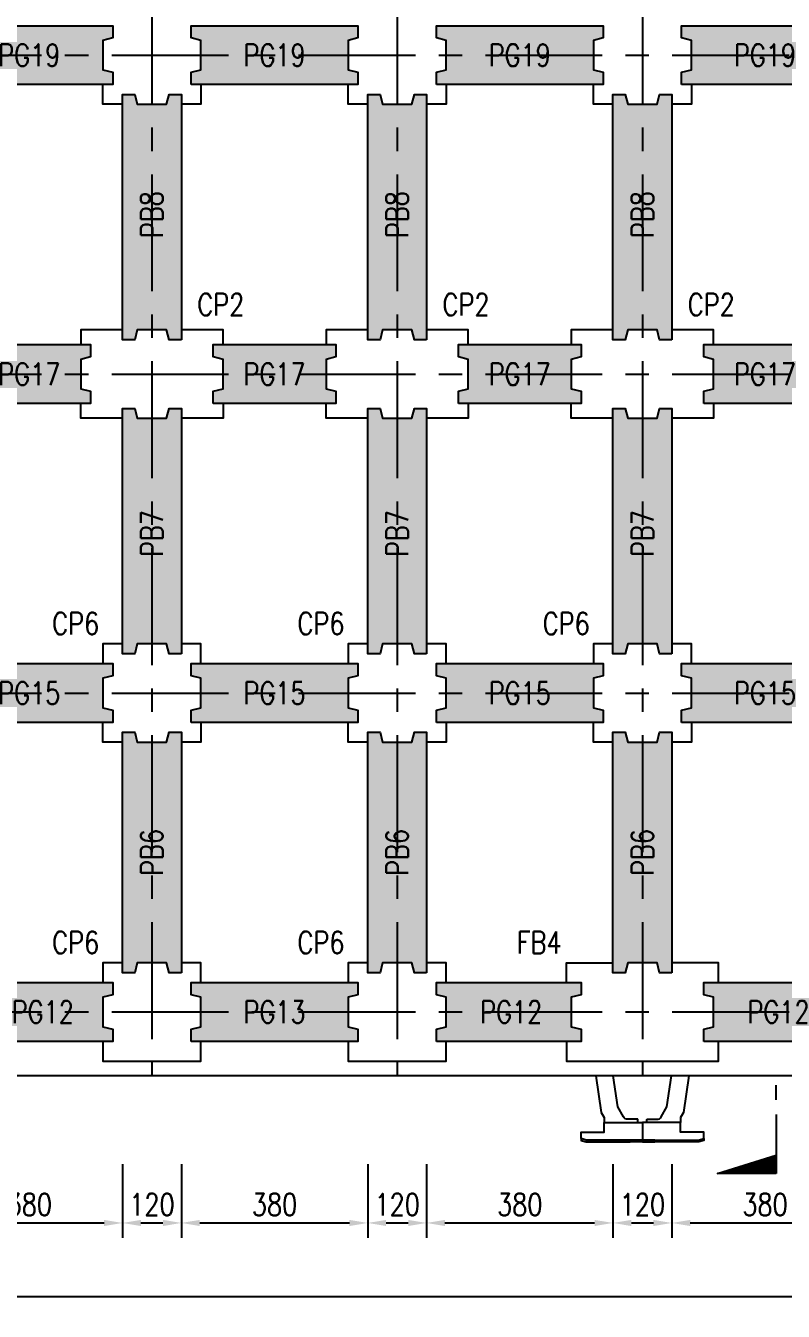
# Model space of a CAD drawing. Extents: x -3697 to 31808, y -9561 to -1274.
# Drawn here: x 11709 to 13253, y -6285 to -3665 of the extents above; entities that cross this region are included whole.
import ezdxf
from ezdxf import colors
from ezdxf.entities.mleader import LeaderData, LeaderLine
from ezdxf.enums import TextEntityAlignment as Align
from ezdxf.math import Vec2, Vec3

# ---------------------------------------------------------------- set-up
doc = ezdxf.new("R2010")
doc.units = 0
doc.header["$LTSCALE"] = 0.05
doc.linetypes.add('CENTER', pattern=[50.8, 31.75, -6.35, 6.35, -6.35])
doc.linetypes.add('DASHED', pattern=[19.05, 12.7, -6.35])
doc.layers.get('0').update_dxf_attribs({"linetype": 'CONTINUOUS'})
doc.layers.get('Defpoints').update_dxf_attribs({"linetype": 'CONTINUOUS'})
for name, color, linetype in [('DIM_03', 1, 'CONTINUOUS'), ('HB_0', 7, 'CONTINUOUS'), ('HB_DIM', 1, 'CONTINUOUS'), ('場鑄梁', 4, 'CONTINUOUS'), ('場鑄梁_虛線', 4, 'CONTINUOUS'), ('底圖', 7, 'CONTINUOUS'), ('防舷材', 7, 'CONTINUOUS'), ('預鑄梁', 7, 'CONTINUOUS'), ('預鑄梁_HATCH', 253, 'CONTINUOUS'), ('預鑄梁_TXT', 2, 'CONTINUOUS'), ('預鑄梁_外緣', 7, 'CONTINUOUS'), ('預鑄樁帽', 6, 'CONTINUOUS'), ('預鑄樁帽_TXT', 2, 'CONTINUOUS')]:
    doc.layers.add(name, color=color, linetype=linetype)
doc.layers.get('預鑄樁帽').off()
doc.styles.get("Standard").update_dxf_attribs({"font": 'ROMANS.shx', "width": 0.8, "bigfont": 'lchinap.shx'})
doc.styles.add('結構平面-V3$0$STANDARD', font='ROMANS', dxfattribs={"width": 0.8, "bigfont": 'LCHINA.shx'})
doc.dimstyles.new('150cm', dxfattribs={"dimscale": 15, "dimtxt": 3, "dimasz": 2.5, "dimexe": 2, "dimexo": 2, "dimgap": 1, "dimtad": 1, "dimdsep": 46, "dimtxsty": 'Standard', "dimcen": 0, "dimclrt": 2, "dimadec": 0, "dimazin": 0, "dimtfac": 1, "dimtix": 1, "dimtmove": 2, "dimatfit": 3, "dimfxl": 0, "dimtolj": 1, "dimtzin": 0, "dimarcsym": 0})

# ---------------------------------------------------------------- blocks, each defined once
blk = doc.blocks.new('*D168')
at = {"layer": 'Defpoints', "color": 0}
for p in [(11525.9, -5955.3), (11905.9, -5955.3), (11905.9, -6105.3)]:
    blk.add_point(p, dxfattribs=at)
at = {"layer": 'HB_DIM', "color": 0, "lineweight": -2}
for p, q in [((11525.9, -5985.3), (11525.9, -6135.3)), ((11905.9, -5985.3), (11905.9, -6135.3)), ((11563.4, -6105.3), (11868.4, -6105.3))]:
    blk.add_line(p, q, dxfattribs=at)
at = {"layer": 'HB_DIM', "color": 0}
for points in [[(11563.4, -6099.1), (11563.4, -6111.6), (11525.9, -6105.3)], [(11868.4, -6099.1), (11868.4, -6111.6), (11905.9, -6105.3)]]:
    blk.add_solid(points, dxfattribs=at)
at = {"layer": 'HB_DIM', "color": 2, "insert": (11715.9, -6067.8), "char_height": 45, "attachment_point": 5}
blk.add_mtext('\\A1;380', dxfattribs=at)
blk = doc.blocks.new('*D169')
at = {"layer": 'Defpoints', "color": 0}
for p in [(11905.9, -5955.3), (12025.9, -5955.3), (12025.9, -6105.3)]:
    blk.add_point(p, dxfattribs=at)
at = {"layer": 'HB_DIM', "color": 0, "lineweight": -2}
for p, q in [((11905.9, -5985.3), (11905.9, -6135.3)), ((12025.9, -5985.3), (12025.9, -6135.3)), ((11943.4, -6105.3), (11988.4, -6105.3))]:
    blk.add_line(p, q, dxfattribs=at)
at = {"layer": 'HB_DIM', "color": 0}
for points in [[(11943.4, -6099.1), (11943.4, -6111.6), (11905.9, -6105.3)], [(11988.4, -6099.1), (11988.4, -6111.6), (12025.9, -6105.3)]]:
    blk.add_solid(points, dxfattribs=at)
at = {"layer": 'HB_DIM', "color": 2, "insert": (11965.9, -6067.8), "char_height": 45, "attachment_point": 5}
blk.add_mtext('\\A1;120', dxfattribs=at)
blk = doc.blocks.new('*D170')
at = {"layer": 'Defpoints', "color": 0}
for p in [(12025.9, -5955.3), (12405.9, -5955.3), (12405.9, -6105.3)]:
    blk.add_point(p, dxfattribs=at)
at = {"layer": 'HB_DIM', "color": 0, "lineweight": -2}
for p, q in [((12025.9, -5985.3), (12025.9, -6135.3)), ((12405.9, -5985.3), (12405.9, -6135.3)), ((12063.4, -6105.3), (12368.4, -6105.3))]:
    blk.add_line(p, q, dxfattribs=at)
at = {"layer": 'HB_DIM', "color": 0}
for points in [[(12063.4, -6099.1), (12063.4, -6111.6), (12025.9, -6105.3)], [(12368.4, -6099.1), (12368.4, -6111.6), (12405.9, -6105.3)]]:
    blk.add_solid(points, dxfattribs=at)
at = {"layer": 'HB_DIM', "color": 2, "insert": (12215.9, -6067.8), "char_height": 45, "attachment_point": 5}
blk.add_mtext('\\A1;380', dxfattribs=at)
blk = doc.blocks.new('*D171')
at = {"layer": 'Defpoints', "color": 0}
for p in [(12405.9, -5955.3), (12525.9, -5955.3), (12525.9, -6105.3)]:
    blk.add_point(p, dxfattribs=at)
at = {"layer": 'HB_DIM', "color": 0, "lineweight": -2}
for p, q in [((12405.9, -5985.3), (12405.9, -6135.3)), ((12525.9, -5985.3), (12525.9, -6135.3)), ((12443.4, -6105.3), (12488.4, -6105.3))]:
    blk.add_line(p, q, dxfattribs=at)
at = {"layer": 'HB_DIM', "color": 0}
for points in [[(12443.4, -6099.1), (12443.4, -6111.6), (12405.9, -6105.3)], [(12488.4, -6099.1), (12488.4, -6111.6), (12525.9, -6105.3)]]:
    blk.add_solid(points, dxfattribs=at)
at = {"layer": 'HB_DIM', "color": 2, "insert": (12465.9, -6067.8), "char_height": 45, "attachment_point": 5}
blk.add_mtext('\\A1;120', dxfattribs=at)
blk = doc.blocks.new('*D172')
at = {"layer": 'Defpoints', "color": 0}
for p in [(12525.9, -5955.3), (12905.9, -5955.3), (12905.9, -6105.3)]:
    blk.add_point(p, dxfattribs=at)
at = {"layer": 'HB_DIM', "color": 0, "lineweight": -2}
for p, q in [((12525.9, -5985.3), (12525.9, -6135.3)), ((12905.9, -5985.3), (12905.9, -6135.3)), ((12563.4, -6105.3), (12868.4, -6105.3))]:
    blk.add_line(p, q, dxfattribs=at)
at = {"layer": 'HB_DIM', "color": 0}
for points in [[(12563.4, -6099.1), (12563.4, -6111.6), (12525.9, -6105.3)], [(12868.4, -6099.1), (12868.4, -6111.6), (12905.9, -6105.3)]]:
    blk.add_solid(points, dxfattribs=at)
at = {"layer": 'HB_DIM', "color": 2, "insert": (12715.9, -6067.8), "char_height": 45, "attachment_point": 5}
blk.add_mtext('\\A1;380', dxfattribs=at)
blk = doc.blocks.new('*D173')
at = {"layer": 'Defpoints', "color": 0}
for p in [(12905.9, -5955.3), (13025.9, -5955.3), (13025.9, -6105.3)]:
    blk.add_point(p, dxfattribs=at)
at = {"layer": 'HB_DIM', "color": 0, "lineweight": -2}
for p, q in [((12905.9, -5985.3), (12905.9, -6135.3)), ((13025.9, -5985.3), (13025.9, -6135.3)), ((12943.4, -6105.3), (12988.4, -6105.3))]:
    blk.add_line(p, q, dxfattribs=at)
at = {"layer": 'HB_DIM', "color": 0}
for points in [[(12943.4, -6099.1), (12943.4, -6111.6), (12905.9, -6105.3)], [(12988.4, -6099.1), (12988.4, -6111.6), (13025.9, -6105.3)]]:
    blk.add_solid(points, dxfattribs=at)
at = {"layer": 'HB_DIM', "color": 2, "insert": (12965.9, -6067.8), "char_height": 45, "attachment_point": 5}
blk.add_mtext('\\A1;120', dxfattribs=at)
blk = doc.blocks.new('*D174')
at = {"layer": 'Defpoints', "color": 0}
for p in [(13025.9, -5955.3), (13405.9, -5955.3), (13405.9, -6105.3)]:
    blk.add_point(p, dxfattribs=at)
at = {"layer": 'HB_DIM', "color": 0, "lineweight": -2}
for p, q in [((13025.9, -5985.3), (13025.9, -6135.3)), ((13405.9, -5985.3), (13405.9, -6135.3)), ((13063.4, -6105.3), (13368.4, -6105.3))]:
    blk.add_line(p, q, dxfattribs=at)
at = {"layer": 'HB_DIM', "color": 0}
for points in [[(13063.4, -6099.1), (13063.4, -6111.6), (13025.9, -6105.3)], [(13368.4, -6099.1), (13368.4, -6111.6), (13405.9, -6105.3)]]:
    blk.add_solid(points, dxfattribs=at)
at = {"layer": 'HB_DIM', "color": 2, "insert": (13215.9, -6067.8), "char_height": 45, "attachment_point": 5}
blk.add_mtext('\\A1;380', dxfattribs=at)
blk = doc.blocks.new('*D177')
at = {"layer": 'Defpoints', "color": 0}
for p in [(9216.9, -5805.3), (13714.9, -5805.3), (13714.9, -6255.3)]:
    blk.add_point(p, dxfattribs=at)
at = {"layer": 'HB_DIM', "color": 0, "lineweight": -2}
for p, q in [((9216.9, -5835.3), (9216.9, -6285.3)), ((13714.9, -5835.3), (13714.9, -6285.3)), ((9254.4, -6255.3), (13677.4, -6255.3))]:
    blk.add_line(p, q, dxfattribs=at)
at = {"layer": 'HB_DIM', "color": 0}
for points in [[(9254.4, -6249.1), (9254.4, -6261.6), (9216.9, -6255.3)], [(13677.4, -6249.1), (13677.4, -6261.6), (13714.9, -6255.3)]]:
    blk.add_solid(points, dxfattribs=at)
at = {"layer": 'HB_DIM', "color": 2, "insert": (11465.9, -6217.8), "char_height": 45, "attachment_point": 5}
blk.add_mtext('\\A1;4498', dxfattribs=at)
blk = doc.blocks.new('HP1250-flat-1')
at = {"color": 7, "linetype": 'Continuous'}
for points in [[(-0.947, 1.35), (-0.838, 0.601), (-0.78, 0.5), (-0.78, 0.4)], [(0.947, 1.35), (0.838, 0.601), (0.78, 0.5), (0.78, 0.4)]]:
    blk.add_lwpolyline(points, dxfattribs=at)
for points in [[(-0.09, 0.4), (-0.09, 0.457, 0.414214), (-0.095, 0.462), (-0.298, 0.462, -0.272631), (-0.385, 0.512), (-0.5, 0.715), (-0.594, 1.35)], [(0.09, 0.4), (0.09, 0.457, -0.414214), (0.095, 0.462), (0.298, 0.462, 0.272631), (0.385, 0.512), (0.5, 0.715), (0.594, 1.35)]]:
    blk.add_lwpolyline(points, format="xyb", dxfattribs=at)
for points in [[(0, 0.4), (0, 0.04), (-1.144, 0.04), (-1.25, 0.072), (-1.25, 0.2), (-0.78, 0.2), (-0.78, 0.4)], [(0, 0.4), (0, 0.04), (1.144, 0.04), (1.25, 0.072), (1.25, 0.2), (0.78, 0.2), (0.78, 0.4)], [(-1.15, 0), (-0.75, 0), (-0.75, 0.04), (-1.144, 0.04), (-1.25, 0.072), (-1.25, 0.03)], [(-0.75, 0.04), (-0.75, 0), (-0.25, 0), (-0.25, 0.04)], [(0, 0.04), (0, 0), (-0.25, 0), (-0.25, 0.04)], [(0, 0.04), (0, 0), (0.25, 0), (0.25, 0.04)], [(0.75, 0.04), (0.75, 0), (0.25, 0), (0.25, 0.04)], [(1.15, 0), (0.75, 0), (0.75, 0.04), (1.144, 0.04), (1.25, 0.072), (1.25, 0.03)]]:
    blk.add_lwpolyline(points, close=True, dxfattribs=at)
blk = doc.blocks.new('CP2')
at = {"layer": '預鑄樁帽_TXT', "linetype": 'Continuous', "width": 0.8}
blk.add_text('CP2', height=45, dxfattribs=at).set_placement((-14.5, 241.6), align=Align.MIDDLE)
blk = doc.blocks.new('*X332')
at = {"color": 0, "linetype": 'Continuous'}
for p, q in [((82.36, 269.21), (83.91, 270.77)), ((82.53, 269.21), (84.17, 270.85)), ((82.71, 269.21), (84.43, 270.93)), ((82.89, 269.21), (84.69, 271.01)), ((83.06, 269.21), (84.94, 271.09)), ((83.24, 269.21), (85.2, 271.17)), ((83.42, 269.21), (85.46, 271.25)), ((83.59, 269.21), (85.71, 271.33)), ((83.77, 269.21), (85.97, 271.41)), ((83.95, 269.21), (86.23, 271.49)), ((84.12, 269.21), (86.49, 271.57)), ((84.3, 269.21), (86.74, 271.65)), ((84.48, 269.21), (86.93, 271.66)), ((84.65, 269.21), (86.93, 271.48)), ((84.83, 269.21), (86.93, 271.31)), ((85.01, 269.21), (86.93, 271.13)), ((85.19, 269.21), (86.93, 270.95)), ((85.36, 269.21), (86.93, 270.78)), ((79, 269.21), (79.03, 269.24)), ((79.17, 269.21), (79.29, 269.32)), ((79.35, 269.21), (79.54, 269.4)), ((79.53, 269.21), (79.8, 269.48)), ((79.71, 269.21), (80.06, 269.56)), ((79.88, 269.21), (80.31, 269.64)), ((80.06, 269.21), (80.57, 269.72)), ((80.24, 269.21), (80.83, 269.8)), ((80.41, 269.21), (81.09, 269.88)), ((80.59, 269.21), (81.34, 269.96)), ((80.77, 269.21), (81.6, 270.04)), ((80.94, 269.21), (81.86, 270.12)), ((81.12, 269.21), (82.11, 270.2)), ((81.3, 269.21), (82.37, 270.29)), ((81.47, 269.21), (82.63, 270.37)), ((81.65, 269.21), (82.89, 270.45)), ((81.83, 269.21), (83.14, 270.53)), ((82, 269.21), (83.4, 270.61)), ((82.18, 269.21), (83.66, 270.69)), ((85.54, 269.21), (86.93, 270.6)), ((85.72, 269.21), (86.93, 270.42)), ((85.89, 269.21), (86.93, 270.25)), ((86.07, 269.21), (86.93, 270.07)), ((86.25, 269.21), (86.93, 269.89)), ((86.42, 269.21), (86.93, 269.72)), ((86.6, 269.21), (86.93, 269.54)), ((86.78, 269.21), (86.93, 269.36))]:
    blk.add_line(p, q, dxfattribs=at)
blk = doc.blocks.new('SEND-n')
at = {"color": 3}
for p, q in [((8, 0), (0, 0)), ((10, 0), (12, 0))]:
    blk.add_line(p, q, dxfattribs=at)
at = {"color": 2, "linetype": 'Continuous'}
blk.add_lwpolyline([(0, 0), (0, 8), (2.5, 0)], close=True, dxfattribs=at)
at = {"color": 2, "linetype": 'Continuous', "rotation": 270}
blk.add_blockref('*X332', (-269.21, 86.93), dxfattribs=at)
blk = doc.blocks.new('CP6')
at = {"layer": '預鑄樁帽_TXT', "linetype": 'Continuous', "width": 0.8}
blk.add_text('CP6', height=45, dxfattribs=at).set_placement((-265.3, 251.6), align=Align.MIDDLE)
blk = doc.blocks.new('FB4')
at = {"layer": '預鑄樁帽_TXT', "linetype": 'Continuous', "width": 0.8}
blk.add_text('FB4', height=45, dxfattribs=at).set_placement((-365.3, 241.6), align=Align.MIDDLE)
blk = doc.blocks.new('PB6')
at = {"layer": '預鑄梁_HATCH'}
blk.add_hatch(color=256, dxfattribs=at).paths.add_polyline_path([(-120, 10), (-95, 10), (-90, 30), (-30, 30), (-25, 10), (0, 10), (0, 500), (-25, 500), (-30, 480), (-90, 480), (-95, 500), (-120, 500)])
at = {"layer": '預鑄梁', "linetype": 'DASHED', "ltscale": 50}
blk.add_lwpolyline([(0, 10), (-25, 10), (-30, 30), (-90, 30), (-95, 10), (-120, 10), (-120, 500), (-95, 500), (-90, 480), (-30, 480), (-25, 500), (0, 500), (0, 10)], dxfattribs=at)
at = {"layer": '預鑄梁_外緣'}
blk.add_lwpolyline([(0, 10), (-25, 10), (-30, 30), (-90, 30), (-95, 10), (-120, 10), (-120, 500), (-95, 500), (-90, 480), (-30, 480), (-25, 500), (0, 500), (0, 10)], dxfattribs=at)
at = {"layer": '預鑄梁_TXT', "linetype": 'Continuous', "style": '結構平面-V3$0$STANDARD', "width": 0.8}
blk.add_text('PB6', height=45, rotation=90, dxfattribs=at).set_placement((-60, 255), align=Align.MIDDLE)
blk = doc.blocks.new('PB7')
at = {"layer": '預鑄梁_HATCH'}
blk.add_hatch(color=256, dxfattribs=at).paths.add_polyline_path([(-120, 10), (-95, 10), (-90, 30), (-30, 30), (-25, 10), (0, 10), (0, 510), (-25, 510), (-30, 490), (-90, 490), (-95, 510), (-120, 510)])
at = {"layer": '預鑄梁', "linetype": 'DASHED', "ltscale": 50}
blk.add_lwpolyline([(0, 10), (-25, 10), (-30, 30), (-90, 30), (-95, 10), (-120, 10), (-120, 510), (-95, 510), (-90, 490), (-30, 490), (-25, 510), (0, 510), (0, 10)], dxfattribs=at)
at = {"layer": '預鑄梁_外緣'}
blk.add_lwpolyline([(0, 10), (-25, 10), (-30, 30), (-90, 30), (-95, 10), (-120, 10), (-120, 510), (-95, 510), (-90, 490), (-30, 490), (-25, 510), (0, 510), (0, 10)], dxfattribs=at)
at = {"layer": '預鑄梁_TXT', "linetype": 'Continuous', "style": '結構平面-V3$0$STANDARD', "width": 0.8}
blk.add_text('PB7', height=45, rotation=90, dxfattribs=at).set_placement((-60, 255), align=Align.MIDDLE)
blk = doc.blocks.new('PB8')
at = {"layer": '預鑄梁_HATCH'}
blk.add_hatch(color=256, dxfattribs=at).paths.add_polyline_path([(-95, 500), (-120, 500), (-120, 0), (-95, 0), (-90, 20), (-30, 20), (-25, 0), (0, 0), (0, 500), (-25, 500), (-30, 480), (-90, 480)])
at = {"layer": '預鑄梁', "linetype": 'DASHED', "ltscale": 50}
blk.add_lwpolyline([(0, 0), (-25, 0), (-30, 20), (-90, 20), (-95, 0), (-120, 0), (-120, 500), (-95, 500), (-90, 480), (-30, 480), (-25, 500), (0, 500), (0, 0)], dxfattribs=at)
at = {"layer": '預鑄梁_外緣'}
blk.add_lwpolyline([(0, 0), (-25, 0), (-30, 20), (-90, 20), (-95, 0), (-120, 0), (-120, 500), (-95, 500), (-90, 480), (-30, 480), (-25, 500), (0, 500), (0, 0)], dxfattribs=at)
at = {"layer": '預鑄梁_TXT', "linetype": 'Continuous', "style": '結構平面-V3$0$STANDARD', "width": 0.8}
blk.add_text('PB8', height=45, rotation=90, dxfattribs=at).set_placement((-60, 255), align=Align.MIDDLE)
blk = doc.blocks.new('PG12')
at = {"layer": '預鑄梁_HATCH'}
blk.add_hatch(color=256, dxfattribs=at).paths.add_polyline_path([(295, 0), (295, 25), (275, 30), (275, 90), (295, 95), (295, 120), (0, 120), (0, 95), (20, 90), (20, 30), (0, 25), (0, 0)])
at = {"layer": '預鑄梁', "linetype": 'DASHED', "ltscale": 50}
blk.add_lwpolyline([(0, 0), (0, 25), (20, 30), (20, 90), (0, 95), (0, 120), (295, 120), (295, 95), (275, 90), (275, 30), (295, 25), (295, 0), (0, 0)], dxfattribs=at)
at = {"layer": '預鑄梁_外緣'}
blk.add_lwpolyline([(0, 0), (0, 25), (20, 30), (20, 90), (0, 95), (0, 120), (295, 120), (295, 95), (275, 90), (275, 30), (295, 25), (295, 0), (0, 0)], dxfattribs=at)
at = {"layer": '預鑄梁_TXT', "linetype": 'Continuous', "style": '結構平面-V3$0$STANDARD', "width": 0.8}
blk.add_text('PG12', height=45, rotation=0, dxfattribs=at).set_placement((152.5, 60), align=Align.MIDDLE)
blk = doc.blocks.new('PG13')
at = {"layer": '預鑄梁_HATCH'}
blk.add_hatch(color=256, dxfattribs=at).paths.add_polyline_path([(350, 0), (350, 25), (330, 30), (330, 90), (350, 95), (350, 120), (10, 120), (10, 95), (30, 90), (30, 30), (10, 25), (10, 0)])
at = {"layer": '預鑄梁', "linetype": 'DASHED', "ltscale": 50}
blk.add_lwpolyline([(10, 0), (10, 25), (30, 30), (30, 90), (10, 95), (10, 120), (350, 120), (350, 95), (330, 90), (330, 30), (350, 25), (350, 0), (10, 0)], dxfattribs=at)
at = {"layer": '預鑄梁_外緣'}
blk.add_lwpolyline([(10, 0), (10, 25), (30, 30), (30, 90), (10, 95), (10, 120), (350, 120), (350, 95), (330, 90), (330, 30), (350, 25), (350, 0), (10, 0)], dxfattribs=at)
at = {"layer": '預鑄梁_TXT', "linetype": 'Continuous', "style": '結構平面-V3$0$STANDARD', "width": 0.8}
blk.add_text('PG13', height=45, rotation=0, dxfattribs=at).set_placement((180, 60), align=Align.MIDDLE)
blk = doc.blocks.new('PG15')
at = {"layer": '預鑄梁_HATCH'}
blk.add_hatch(color=256, dxfattribs=at).paths.add_polyline_path([(10, 25), (10, 0), (350, 0), (350, 25), (330, 30), (330, 90), (350, 95), (350, 120), (10, 120), (10, 95), (30, 90), (30, 30)])
at = {"layer": '預鑄梁', "linetype": 'DASHED', "ltscale": 50}
blk.add_lwpolyline([(10, 0), (10, 25), (30, 30), (30, 90), (10, 95), (10, 120), (350, 120), (350, 95), (330, 90), (330, 30), (350, 25), (350, 0), (10, 0)], dxfattribs=at)
at = {"layer": '預鑄梁_外緣'}
blk.add_lwpolyline([(10, 0), (10, 25), (30, 30), (30, 90), (10, 95), (10, 120), (350, 120), (350, 95), (330, 90), (330, 30), (350, 25), (350, 0), (10, 0)], dxfattribs=at)
at = {"layer": '預鑄梁_TXT', "linetype": 'Continuous', "style": '結構平面-V3$0$STANDARD', "width": 0.8}
blk.add_text('PG15', height=45, rotation=0, dxfattribs=at).set_placement((180, 60), align=Align.MIDDLE)
blk = doc.blocks.new('PG17')
at = {"layer": '預鑄梁_HATCH'}
blk.add_hatch(color=256, dxfattribs=at).paths.add_polyline_path([(250, 0), (250, 25), (230, 30), (230, 90), (250, 95), (250, 120), (0, 120), (0, 95), (20, 90), (20, 30), (0, 25), (0, 0)])
at = {"layer": '預鑄梁', "linetype": 'DASHED', "ltscale": 50}
blk.add_lwpolyline([(0, 0), (0, 25), (20, 30), (20, 90), (0, 95), (0, 120), (250, 120), (250, 95), (230, 90), (230, 30), (250, 25), (250, 0), (0, 0)], dxfattribs=at)
at = {"layer": '預鑄梁_外緣'}
blk.add_lwpolyline([(0, 0), (0, 25), (20, 30), (20, 90), (0, 95), (0, 120), (250, 120), (250, 95), (230, 90), (230, 30), (250, 25), (250, 0), (0, 0)], dxfattribs=at)
at = {"layer": '預鑄梁_TXT', "linetype": 'Continuous', "style": '結構平面-V3$0$STANDARD', "width": 0.8}
blk.add_text('PG17', height=45, rotation=0, dxfattribs=at).set_placement((125, 60), align=Align.MIDDLE)
blk = doc.blocks.new('PG19')
at = {"layer": '預鑄梁_HATCH'}
blk.add_hatch(color=256, dxfattribs=at).paths.add_polyline_path([(10, 25), (10, 0), (350, 0), (350, 25), (330, 30), (330, 90), (350, 95), (350, 120), (10, 120), (10, 95), (30, 90), (30, 30)])
at = {"layer": '預鑄梁', "linetype": 'DASHED', "ltscale": 50}
blk.add_lwpolyline([(10, 0), (10, 25), (30, 30), (30, 90), (10, 95), (10, 120), (350, 120), (350, 95), (330, 90), (330, 30), (350, 25), (350, 0), (10, 0)], dxfattribs=at)
at = {"layer": '預鑄梁_外緣'}
blk.add_lwpolyline([(10, 0), (10, 25), (30, 30), (30, 90), (10, 95), (10, 120), (350, 120), (350, 95), (330, 90), (330, 30), (350, 25), (350, 0), (10, 0)], dxfattribs=at)
at = {"layer": '預鑄梁_TXT', "linetype": 'Continuous', "style": '結構平面-V3$0$STANDARD', "width": 0.8}
blk.add_text('PG19', height=45, rotation=0, dxfattribs=at).set_placement((180, 60), align=Align.MIDDLE)
blk = doc.blocks.new('碼頭結構總配置圖')
at = {"layer": '場鑄梁'}
for points in [[(11905.9, -3825.3), (11865.9, -3825.3), (11865.9, -3785.3)], [(12065.9, -3785.3), (12065.9, -3825.3), (12025.9, -3825.3)], [(12405.9, -3825.3), (12365.9, -3825.3), (12365.9, -3785.3)], [(12565.9, -3785.3), (12565.9, -3825.3), (12525.9, -3825.3)], [(12905.9, -3825.3), (12865.9, -3825.3), (12865.9, -3785.3)], [(13065.9, -3785.3), (13065.9, -3825.3), (13025.9, -3825.3)], [(11905.9, -4285.3), (11820.9, -4285.3), (11820.9, -4315.3)], [(12110.9, -4315.3), (12110.9, -4285.3), (12025.9, -4285.3)], [(12405.9, -4285.3), (12320.9, -4285.3), (12320.9, -4315.3)], [(12610.9, -4315.3), (12610.9, -4285.3), (12525.9, -4285.3)], [(12905.9, -4285.3), (12820.9, -4285.3), (12820.9, -4315.3)], [(13110.9, -4315.3), (13110.9, -4285.3), (13025.9, -4285.3)], [(11905.9, -4465.3), (11820.9, -4465.3), (11820.9, -4435.3)], [(12110.9, -4435.3), (12110.9, -4465.3), (12025.9, -4465.3)], [(12405.9, -4465.3), (12320.9, -4465.3), (12320.9, -4435.3)], [(12610.9, -4435.3), (12610.9, -4465.3), (12525.9, -4465.3)], [(12905.9, -4465.3), (12820.9, -4465.3), (12820.9, -4435.3)], [(13110.9, -4435.3), (13110.9, -4465.3), (13025.9, -4465.3)], [(11905.9, -4925.3), (11865.9, -4925.3), (11865.9, -4965.3)], [(12065.9, -4965.3), (12065.9, -4925.3), (12025.9, -4925.3)], [(12405.9, -4925.3), (12365.9, -4925.3), (12365.9, -4965.3)], [(12565.9, -4965.3), (12565.9, -4925.3), (12525.9, -4925.3)], [(12905.9, -4925.3), (12865.9, -4925.3), (12865.9, -4965.3)], [(13065.9, -4965.3), (13065.9, -4925.3), (13025.9, -4925.3)], [(11905.9, -5125.3), (11865.9, -5125.3), (11865.9, -5085.3)], [(12065.9, -5085.3), (12065.9, -5125.3), (12025.9, -5125.3)], [(12405.9, -5125.3), (12365.9, -5125.3), (12365.9, -5085.3)], [(12565.9, -5085.3), (12565.9, -5125.3), (12525.9, -5125.3)], [(12905.9, -5125.3), (12865.9, -5125.3), (12865.9, -5085.3)], [(13065.9, -5085.3), (13065.9, -5125.3), (13025.9, -5125.3)], [(11905.9, -5575.3), (11865.9, -5575.3), (11865.9, -5615.3)], [(12065.9, -5615.3), (12065.9, -5575.3), (12025.9, -5575.3)], [(12405.9, -5575.3), (12365.9, -5575.3), (12365.9, -5615.3)], [(12565.9, -5615.3), (12565.9, -5575.3), (12525.9, -5575.3)], [(12810.9, -5615.3), (12810.9, -5575.3), (12905.9, -5575.3)], [(13120.9, -5615.3), (13120.9, -5575.3), (13025.9, -5575.3)], [(11865.9, -5735.3), (11865.9, -5775.3), (12065.9, -5775.3), (12065.9, -5735.3)], [(12365.9, -5735.3), (12365.9, -5775.3), (12565.9, -5775.3), (12565.9, -5735.3)], [(12810.9, -5735.3), (12810.9, -5775.3), (13120.9, -5775.3), (13120.9, -5735.3)]]:
    blk.add_lwpolyline(points, dxfattribs=at)
at = {"layer": '場鑄梁_虛線', "linetype": 'DASHED', "ltscale": 50}
for points in [[(11905.9, -3825.3), (11865.9, -3825.3), (11865.9, -3785.3)], [(12065.9, -3785.3), (12065.9, -3825.3), (12025.9, -3825.3)], [(12405.9, -3825.3), (12365.9, -3825.3), (12365.9, -3785.3)], [(12565.9, -3785.3), (12565.9, -3825.3), (12525.9, -3825.3)], [(12905.9, -3825.3), (12865.9, -3825.3), (12865.9, -3785.3)], [(13065.9, -3785.3), (13065.9, -3825.3), (13025.9, -3825.3)], [(11905.9, -4285.3), (11820.9, -4285.3), (11820.9, -4315.3)], [(12110.9, -4315.3), (12110.9, -4285.3), (12025.9, -4285.3)], [(12405.9, -4285.3), (12320.9, -4285.3), (12320.9, -4315.3)], [(12610.9, -4315.3), (12610.9, -4285.3), (12525.9, -4285.3)], [(12905.9, -4285.3), (12820.9, -4285.3), (12820.9, -4315.3)], [(13110.9, -4315.3), (13110.9, -4285.3), (13025.9, -4285.3)], [(11905.9, -4465.3), (11820.9, -4465.3), (11820.9, -4435.3)], [(12110.9, -4435.3), (12110.9, -4465.3), (12025.9, -4465.3)], [(12405.9, -4465.3), (12320.9, -4465.3), (12320.9, -4435.3)], [(12610.9, -4435.3), (12610.9, -4465.3), (12525.9, -4465.3)], [(12905.9, -4465.3), (12820.9, -4465.3), (12820.9, -4435.3)], [(13110.9, -4435.3), (13110.9, -4465.3), (13025.9, -4465.3)], [(11905.9, -4925.3), (11865.9, -4925.3), (11865.9, -4965.3)], [(12065.9, -4965.3), (12065.9, -4925.3), (12025.9, -4925.3)], [(12405.9, -4925.3), (12365.9, -4925.3), (12365.9, -4965.3)], [(12565.9, -4965.3), (12565.9, -4925.3), (12525.9, -4925.3)], [(12905.9, -4925.3), (12865.9, -4925.3), (12865.9, -4965.3)], [(13065.9, -4965.3), (13065.9, -4925.3), (13025.9, -4925.3)], [(11905.9, -5125.3), (11865.9, -5125.3), (11865.9, -5085.3)], [(12065.9, -5085.3), (12065.9, -5125.3), (12025.9, -5125.3)], [(12405.9, -5125.3), (12365.9, -5125.3), (12365.9, -5085.3)], [(12565.9, -5085.3), (12565.9, -5125.3), (12525.9, -5125.3)], [(12905.9, -5125.3), (12865.9, -5125.3), (12865.9, -5085.3)], [(13065.9, -5085.3), (13065.9, -5125.3), (13025.9, -5125.3)], [(11905.9, -5575.3), (11865.9, -5575.3), (11865.9, -5615.3)], [(12065.9, -5615.3), (12065.9, -5575.3), (12025.9, -5575.3)], [(12405.9, -5575.3), (12365.9, -5575.3), (12365.9, -5615.3)], [(12565.9, -5615.3), (12565.9, -5575.3), (12525.9, -5575.3)], [(12810.9, -5615.3), (12810.9, -5575.3), (12905.9, -5575.3)], [(13120.9, -5615.3), (13120.9, -5575.3), (13025.9, -5575.3)], [(11865.9, -5735.3), (11865.9, -5775.3), (12065.9, -5775.3), (12065.9, -5735.3)], [(12365.9, -5735.3), (12365.9, -5775.3), (12565.9, -5775.3), (12565.9, -5735.3)], [(12810.9, -5735.3), (12810.9, -5775.3), (13120.9, -5775.3), (13120.9, -5735.3)]]:
    blk.add_lwpolyline(points, dxfattribs=at)
at = {"layer": '底圖', "color": 252, "linetype": 'CENTER', "ltscale": 150}
for p, q in [((11965.9, -2825.3), (11965.9, -5805.3)), ((12465.9, -2825.3), (12465.9, -5805.3)), ((12965.9, -2825.3), (12965.9, -5805.3)), ((9216.9, -3725.3), (13715.9, -3725.3)), ((9216.9, -4375.3), (13715.9, -4375.3)), ((9216.9, -5025.3), (13715.9, -5025.3)), ((9216.9, -5675.3), (13715.9, -5675.3))]:
    blk.add_line(p, q, dxfattribs=at)
at = {"layer": '底圖', "color": 4, "linetype": 'Continuous'}
blk.add_lwpolyline([(13714.9, -2825.3), (13714.9, -5805.3), (9216.9, -5805.3), (9216.9, -2825.3), (13714.9, -2825.3)], dxfattribs=at)
at = {"layer": 'DIM_03', "linetype": 'Continuous', "xscale": 14.99999999999999, "yscale": 14.99999999999999, "zscale": 14.99999999999999, "rotation": 90.00000086094916}
blk.add_blockref('SEND-n', (13238.9, -6004.5), dxfattribs=at)
at = {"layer": '防舷材', "xscale": 100, "yscale": 100, "zscale": 100}
blk.add_blockref('HP1250-flat-1', (12965.9, -5940.3), dxfattribs=at)
at = {"layer": '預鑄梁'}
for name, p in [('PG19', (11535.9, -3785.3)), ('PG19', (12035.9, -3785.3)), ('PG19', (12535.9, -3785.3)), ('PG19', (13035.9, -3785.3)), ('PB8', (12025.9, -4305.3)), ('PB8', (12525.9, -4305.3)), ('PB8', (13025.9, -4305.3)), ('PG17', (11590.9, -4435.3)), ('PG17', (12090.9, -4435.3)), ('PG17', (12590.9, -4435.3)), ('PG17', (13090.9, -4435.3)), ('PB7', (12025.9, -4955.3)), ('PB7', (12525.9, -4955.3)), ('PB7', (13025.9, -4955.3)), ('PG15', (11535.9, -5085.3)), ('PG15', (12035.9, -5085.3)), ('PG15', (12535.9, -5085.3)), ('PG15', (13035.9, -5085.3)), ('PB6', (12025.9, -5605.3)), ('PB6', (12525.9, -5605.3)), ('PB6', (13025.9, -5605.3)), ('PG12', (11590.9, -5735.3)), ('PG13', (12035.9, -5735.3)), ('PG12', (12545.9, -5735.3)), ('PG12', (13090.9, -5735.3))]:
    blk.add_blockref(name, p, dxfattribs=at)
at = {"layer": '預鑄樁帽'}
for name, p in [('CP2', (12120.9, -4475.3)), ('CP2', (12620.9, -4475.3)), ('CP2', (13120.9, -4475.3)), ('CP6', (12075.9, -5135.3)), ('CP6', (12575.9, -5135.3)), ('CP6', (13075.9, -5135.3)), ('CP6', (12075.9, -5785.3)), ('CP6', (12575.9, -5785.3)), ('FB4', (13120.9, -5775.3))]:
    blk.add_blockref(name, p, dxfattribs=at)

msp = doc.modelspace()

# ---------------------------------------------------------------- block references
at = {"layer": 'HB_0'}
msp.add_blockref('碼頭結構總配置圖', (0, 0), dxfattribs=at)

# ---------------------------------------------------------------- dimensions: what is measured, and where the dimension line sits
at = {"layer": 'HB_DIM'}
for base, p1, p2, picture, middle in [((13714.926, -6255.327), (9216.926, -5805.327), (13714.926, -5805.327), '*D177', (11465.926, -6217.827)), ((11905.926, -6105.327), (11525.926, -5955.327), (11905.926, -5955.327), '*D168', (11715.926, -6067.827)), ((12025.926, -6105.327), (11905.926, -5955.327), (12025.926, -5955.327), '*D169', (11965.926, -6067.827)), ((12405.926, -6105.327), (12025.926, -5955.327), (12405.926, -5955.327), '*D170', (12215.926, -6067.827)), ((12525.926, -6105.327), (12405.926, -5955.327), (12525.926, -5955.327), '*D171', (12465.926, -6067.827)), ((12905.926, -6105.327), (12525.926, -5955.327), (12905.926, -5955.327), '*D172', (12715.926, -6067.827)), ((13025.926, -6105.327), (12905.926, -5955.327), (13025.926, -5955.327), '*D173', (12965.926, -6067.827)), ((13405.926, -6105.327), (13025.926, -5955.327), (13405.926, -5955.327), '*D174', (13215.926, -6067.827))]:
    dim = msp.add_linear_dim(base=base, p1=p1, p2=p2, dimstyle='150cm', dxfattribs=at)
    dim.commit()
    dim.dimension.update_dxf_attribs({"geometry": picture, "text_midpoint": middle})

# ---------------------------------------------------------------- leaders
at = {"layer": 'HB_0'}
ml = msp.add_multileader_mtext('Standard', dxfattribs=at)
ml.set_content('場鑄防舷材基座FB2', color=2)
ml.set_leader_properties(color=1)
ml.build(insert=Vec2(0, 0))
ml.multileader.update_dxf_attribs({"dogleg_length": 3, "arrow_head_size": 37.5, "scale": 15})
ctx = ml.context
ctx.base_point, ctx.scale, ctx.char_height, ctx.arrow_head_size, ctx.landing_gap_size, ctx.plane_origin = Vec3(5206.229, -5446.624), 15, 45, 37.5, 45, Vec3(5093.329, -5567.353)
notes = []
notes.append((ctx, [(1, (1, 1, 0), (5161.229, -5446.624), (1, 0), 45, [(0, [(5093.329, -5567.353)], 0, [])])]))
ctx.mtext.insert, ctx.mtext.width, ctx.mtext.flow_direction = Vec3(5251.229, -5424.124), 504.46681, 5
ml = msp.add_multileader_mtext('Standard', dxfattribs=at)
ml.set_content('場鑄防舷材基座FB1', color=2)
ml.set_leader_properties(color=1)
ml.build(insert=Vec2(0, 0))
ml.multileader.update_dxf_attribs({"dogleg_length": 3, "arrow_head_size": 37.5, "scale": 15})
ctx = ml.context
ctx.base_point, ctx.scale, ctx.char_height, ctx.arrow_head_size, ctx.landing_gap_size, ctx.plane_origin = Vec3(6528.455, -5446.624), 15, 45, 37.5, 45, Vec3(6415.555, -5567.353)
notes.append((ctx, [(1, (1, 1, 0), (6483.455, -5446.624), (1, 0), 45, [(0, [(6415.555, -5567.353)], 0, [])])]))
ctx.mtext.insert, ctx.mtext.width, ctx.mtext.flow_direction = Vec3(6573.455, -5424.124), 504.46681, 5
for ctx, leaders in notes:
    for number, flags, end, landing, length, lines in leaders:
        leader = LeaderData()
        leader.index, (leader.has_last_leader_line, leader.has_dogleg_vector, leader.attachment_direction) = number, flags
        leader.last_leader_point, leader.dogleg_vector, leader.dogleg_length = Vec3(end), Vec3(landing), length
        for number, points, colour, breaks in lines:
            line = LeaderLine()
            line.index, line.vertices, line.color, line.breaks = number, Vec3.list(points), colors.encode_raw_color(colour), breaks
            leader.lines.append(line)
        ctx.leaders.append(leader)

doc.saveas('drawing.dxf')
